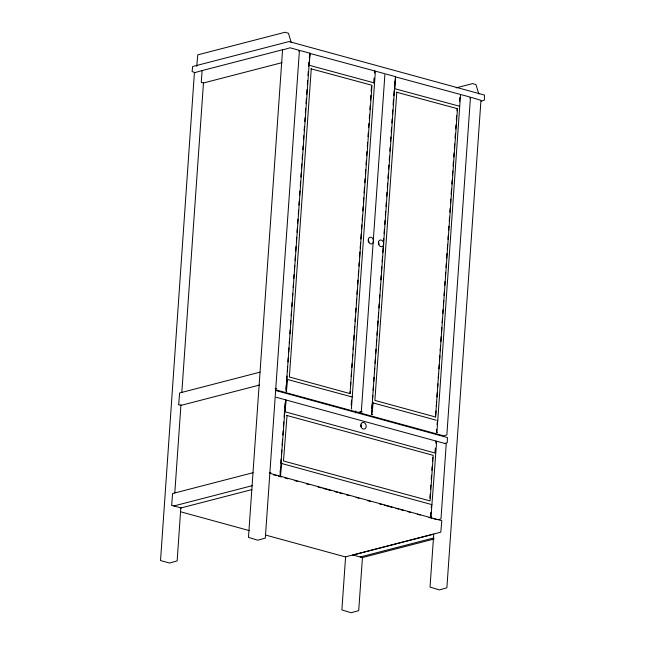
<?xml version="1.0" encoding="UTF-8"?>
<svg xmlns="http://www.w3.org/2000/svg" width="645" height="645" viewBox="0 0 645 645"><rect width="100%" height="100%" fill="white"/><g stroke="black" fill="none" stroke-linecap="round" stroke-linejoin="round"><path stroke-width="0.97" d="M196.733 66.322L197.781 54.849L285.082 32.25L288.452 33.29L291.29 42.651M171.707 504.962L172.562 493.546L253.05 472.704M178.738 404.399L179.592 392.974L260.08 372.141M201.28 81.988L202.135 70.571L282.631 49.73M174.795 492.917L180.971 404.608M181.809 392.571L203.498 82.487M180.81 507.865L177.157 560.924L169.611 563.037L160.532 560.553L194.403 72.732L201.941 70.619M299.401 50.641L265.313 538.099L257.774 540.22L248.478 537.366L282.558 49.907L290.105 47.794L299.183 50.278M280.261 472.108L280.543 468.101M280.897 463.094L281.172 459.087M281.526 454.08L281.809 450.073M282.155 445.066L282.502 440.059M282.857 435.044L283.139 431.037M283.486 426.031L283.768 422.024M284.114 417.017L284.469 412.01M284.743 408.003L285.098 402.988M286.066 389.104L286.348 385.081M286.703 380.058L286.985 376.035M287.331 371.004L287.614 366.989M287.968 361.958L288.25 357.935M288.67 351.904L288.952 347.881M289.299 342.858L289.581 338.835M289.936 333.812L290.218 329.788M290.564 324.757L290.847 320.742M291.201 315.711L291.484 311.688M291.83 306.665L292.112 302.642M292.54 296.611L292.749 293.596M293.169 287.565L293.451 283.542M293.798 278.519L294.08 274.496M294.434 269.465L294.717 265.45M295.063 260.419L295.418 255.396M295.7 251.373L296.055 246.342M296.402 241.319L296.684 237.296M297.039 232.273L297.313 228.249M297.668 223.226L297.95 219.203M298.304 214.172L298.579 210.157M298.933 205.126L299.216 201.103M299.635 195.072L299.917 191.049M300.272 186.026L300.554 182.003M300.901 176.98L301.183 172.957M301.538 167.934L301.812 163.911M302.166 158.88L302.449 154.865M302.803 149.834L303.077 145.81M303.505 139.78L303.787 135.756M304.134 130.733L304.416 126.71M304.771 121.687L305.053 117.664M305.399 112.633L305.682 108.618M306.036 103.587L306.383 98.564M306.665 94.541L307.02 89.518M307.367 84.487L307.649 80.464M308.004 75.441L308.286 71.418M308.632 66.395L308.915 62.372M309.269 57.341L309.931 53.221L285.928 391.112L286.791 391.144M276.133 397.272L285.695 399.884L280.051 475.115L280.914 475.147M280.535 475.244L281.744 463.32M285.025 410.962L286.17 400.021L436.197 441.099L435.673 443.163M286.404 391.241L287.614 379.316M374.084 82.85L309.197 65.282L310.027 53.454L374.914 71.014L374.39 73.087M286.662 415.428L433.255 455.362L430.07 500.915L283.478 460.981L287.049 415.332M310.906 68.765L371.972 85.285L350.033 393.595L289.355 376.978L311.285 68.668M350.033 393.595L350.171 391.588M350.525 386.565L350.807 382.55M351.227 376.527L351.509 372.512M351.856 367.489L352.138 363.474M352.493 358.451L352.767 354.436M353.121 349.421L353.468 344.398M353.75 340.383L354.105 335.36M354.452 330.345L354.734 326.33M355.089 321.307L355.371 317.292M355.717 312.269L356 308.254M356.346 303.239L356.629 299.224M356.983 294.201L357.266 290.186M357.685 284.163L357.967 280.148M358.314 275.125L358.596 271.11M358.951 266.087L359.225 262.072M359.579 257.057L359.934 252.034M360.208 248.019L360.563 243.004M360.845 238.981L361.192 233.966M361.547 228.943L361.829 224.928M362.176 219.913L362.458 215.89M362.812 210.875L363.087 206.86M363.441 201.837L363.724 197.822M364.07 192.799L364.425 187.784M364.772 182.761L365.054 178.746M365.409 173.731L365.691 169.716M366.038 164.693L366.32 160.678M366.666 155.655L366.949 151.64M367.303 146.625L367.586 142.601M368.005 136.579L368.287 132.564M368.634 127.549L368.916 123.534M369.271 118.511L369.545 114.496M369.899 109.473L370.182 105.458M370.528 100.443L370.883 95.42M371.165 91.405L371.512 86.382M351.186 404.963L351.533 400.029M373.705 82.947L374.044 78.013M351.461 408.027L375.39 71.144L384.944 73.764L361.329 411.55L358.072 412.397L275.423 389.765M345.607 556.635L341.882 609.904L351.178 612.75L358.717 610.638L362.425 557.691M355.653 412.913L355.798 410.897M371.875 408.495L372.157 404.48M372.512 399.449L372.794 395.425M373.141 390.402L373.423 386.379M373.778 381.356L374.052 377.333M374.406 372.302L374.689 368.287M375.043 363.256L375.317 359.233M375.745 353.202L376.027 349.187M376.374 344.156L376.656 340.133M377.011 335.11L377.293 331.087M377.639 326.064L377.994 321.033M378.276 317.009L378.559 312.994M378.905 307.963L379.187 303.94M379.607 297.909L379.816 294.894M380.244 288.863L380.526 284.84M380.873 279.817L381.155 275.794M381.509 270.771L381.792 266.748M382.138 261.717L382.493 256.694M382.775 252.671L383.122 247.648M383.477 242.617L383.759 238.594M384.106 233.571L384.388 229.547M384.743 224.525L385.025 220.501M385.371 215.478L385.654 211.455M386.008 206.424L386.291 202.409M386.71 196.37L386.992 192.355M387.339 187.324L387.621 183.301M387.976 178.278L388.258 174.255M388.604 169.232L388.887 165.209M389.241 160.178L389.524 156.163M389.87 151.132L390.152 147.116M390.58 141.078L390.854 137.062M391.209 132.031L391.491 128.008M391.838 122.985L392.12 118.962M392.474 113.939L392.757 109.916M393.103 104.885L393.458 99.862M393.74 95.839L394.087 90.816M394.442 85.785L394.724 81.77M385.904 74.022L395.458 76.642L371.456 414.533L372.318 414.558M371.931 414.662L373.141 402.73M459.611 106.264L394.724 88.704L395.554 76.868L470.471 97.177L446.856 434.972L443.599 435.81L359.023 412.655L362.28 411.816M396.433 92.187L457.49 108.699L435.56 417.009L374.874 400.392L396.812 92.082M429.893 498.045L430.167 494.078M430.513 489.128L430.796 485.169M431.207 479.227L431.489 475.268M431.828 470.318L432.11 466.351M432.456 461.401L432.731 457.442M435.56 417.009L435.98 410.986M436.334 405.963L436.609 401.948M436.963 396.933L437.246 392.91M437.665 386.887L437.874 383.88M438.294 377.857L438.576 373.842M438.931 368.819L439.213 364.804M439.559 359.781L439.842 355.766M440.188 350.751L440.543 345.728M440.825 341.713L441.172 336.69M441.527 331.675L441.809 327.66M442.156 322.637L442.438 318.622M442.793 313.599L443.067 309.584M443.421 304.569L443.704 300.554M444.05 295.531L444.332 291.516M444.752 285.493L445.034 281.478M445.389 276.455L445.671 272.44M446.018 267.417L446.3 263.402M446.654 258.387L447.001 253.364M447.283 249.349L447.63 244.326M447.985 239.311L448.267 235.296M448.614 230.273L448.896 226.258M449.251 221.235L449.533 217.22M449.879 212.205L450.162 208.19M450.508 203.167L450.791 199.152M451.145 194.129L451.492 189.114M451.847 184.091L452.129 180.076M452.476 175.061L452.758 171.038M453.113 166.023L453.387 162.008M453.741 156.985L454.024 152.97M454.37 147.955L454.652 143.932M455.072 137.909L455.354 133.894M455.709 128.879L455.991 124.864M456.338 119.841L456.62 115.826M456.974 110.803L457.112 108.795M431.424 516.355L430.562 516.322L430.836 512.38M431.182 507.454L431.771 504.398M285.34 411.849L434.988 453.024L435.335 448.098M437.294 432.352L436.439 432.319L436.641 429.36M436.988 424.434L437.649 420.387M459.571 101.434L459.853 97.492M431.037 516.46L436.673 441.228L446.235 443.841L440.978 518.975L438.535 519.604M436.915 432.448L460.53 94.662M353.299 555.087L352.863 555.071L433.738 534.133L430.038 587.079L439.334 589.925L446.88 587.813L480.96 100.354L471.664 97.508L469.721 98.008M298.748 51.028L300.377 50.608L309.931 53.221M282.01 62.654L203.457 82.987L201.313 82.399M395.458 76.642L395.554 76.868M456.128 87.865L472.616 83.6L475.986 84.632L478.824 93.993M481.17 101.152L484.355 100.168L484.468 95.073L289.041 41.57L192.645 66.524L192.105 71.603L195.177 72.643M259.467 385.057L180.914 405.399L178.762 404.81M275.125 388.822L276.753 388.395M285.695 399.884L285.783 400.118M352.122 396.973L287.235 379.413M351.291 408.801L351.767 408.938M269.255 472.825L270.884 472.398M173.884 505.962L252.437 485.629M180.858 507.978L251.84 489.603M445.082 443.357L447.291 442.623L447.404 437.528L275.875 390.564M360.224 556.982L433.932 537.906M434.141 538.994L362.377 557.57L353.057 555.023M309.552 53.325L310.027 53.454M374.527 71.111L375.011 71.248M378.454 243.665L379.131 243.85M372.762 402.827L436.302 420.226M435.818 441.196L436.294 441.325M360.91 426.079L361.579 426.264M281.357 463.416L431.392 504.495M270.078 473.39L441.833 520.717L440.785 532.181L345.341 556.893L265.877 535.132M273.456 474.841L276.374 475.639M278.317 476.171L281.228 476.969M285.122 478.034L288.033 478.832M294.838 480.694L297.756 481.493M306.504 483.887L309.415 484.685M318.162 487.08L321.081 487.878M323.024 488.41L330.804 490.539M334.69 491.611L337.609 492.409M339.552 492.941L342.463 493.739M346.357 494.804L349.267 495.602M356.072 497.464L358.991 498.262M367.739 500.657L370.657 501.455M379.405 503.85L382.316 504.648M384.259 505.18L392.039 507.309M395.925 508.373L398.844 509.171M400.787 509.703L403.697 510.501M407.592 511.566L410.502 512.364M417.307 514.226L420.226 515.024M428.973 517.419L431.892 518.217M433.835 518.749L436.746 519.548M171.731 505.374L181.052 507.929M180.6 511.783L249.405 530.625M369.254 241.891A0.871 0.661 75.5 0 1 368.351 241.327A0.871 0.661 75.5 0 1 368.682 240.254M378.897 244.616A0.871 0.661 75.5 0 1 379.01 242.996M361.522 427.103A0.871 0.661 75.5 0 1 361.466 425.41M368.384 239.013A3.427 2.612 75.5 0 0 371.367 243.947A3.427 2.612 75.5 0 0 372.947 238.755A3.427 2.612 75.5 0 0 368.384 239.013M378.542 241.794A3.427 2.612 75.5 0 0 381.526 246.729A3.427 2.612 75.5 0 0 383.106 241.536A3.427 2.612 75.5 0 0 378.542 241.794M360.998 424.208A3.427 2.612 75.5 0 0 363.974 429.135A3.427 2.612 75.5 0 0 365.554 423.95A3.427 2.612 75.5 0 0 360.998 424.208"/></g></svg>
